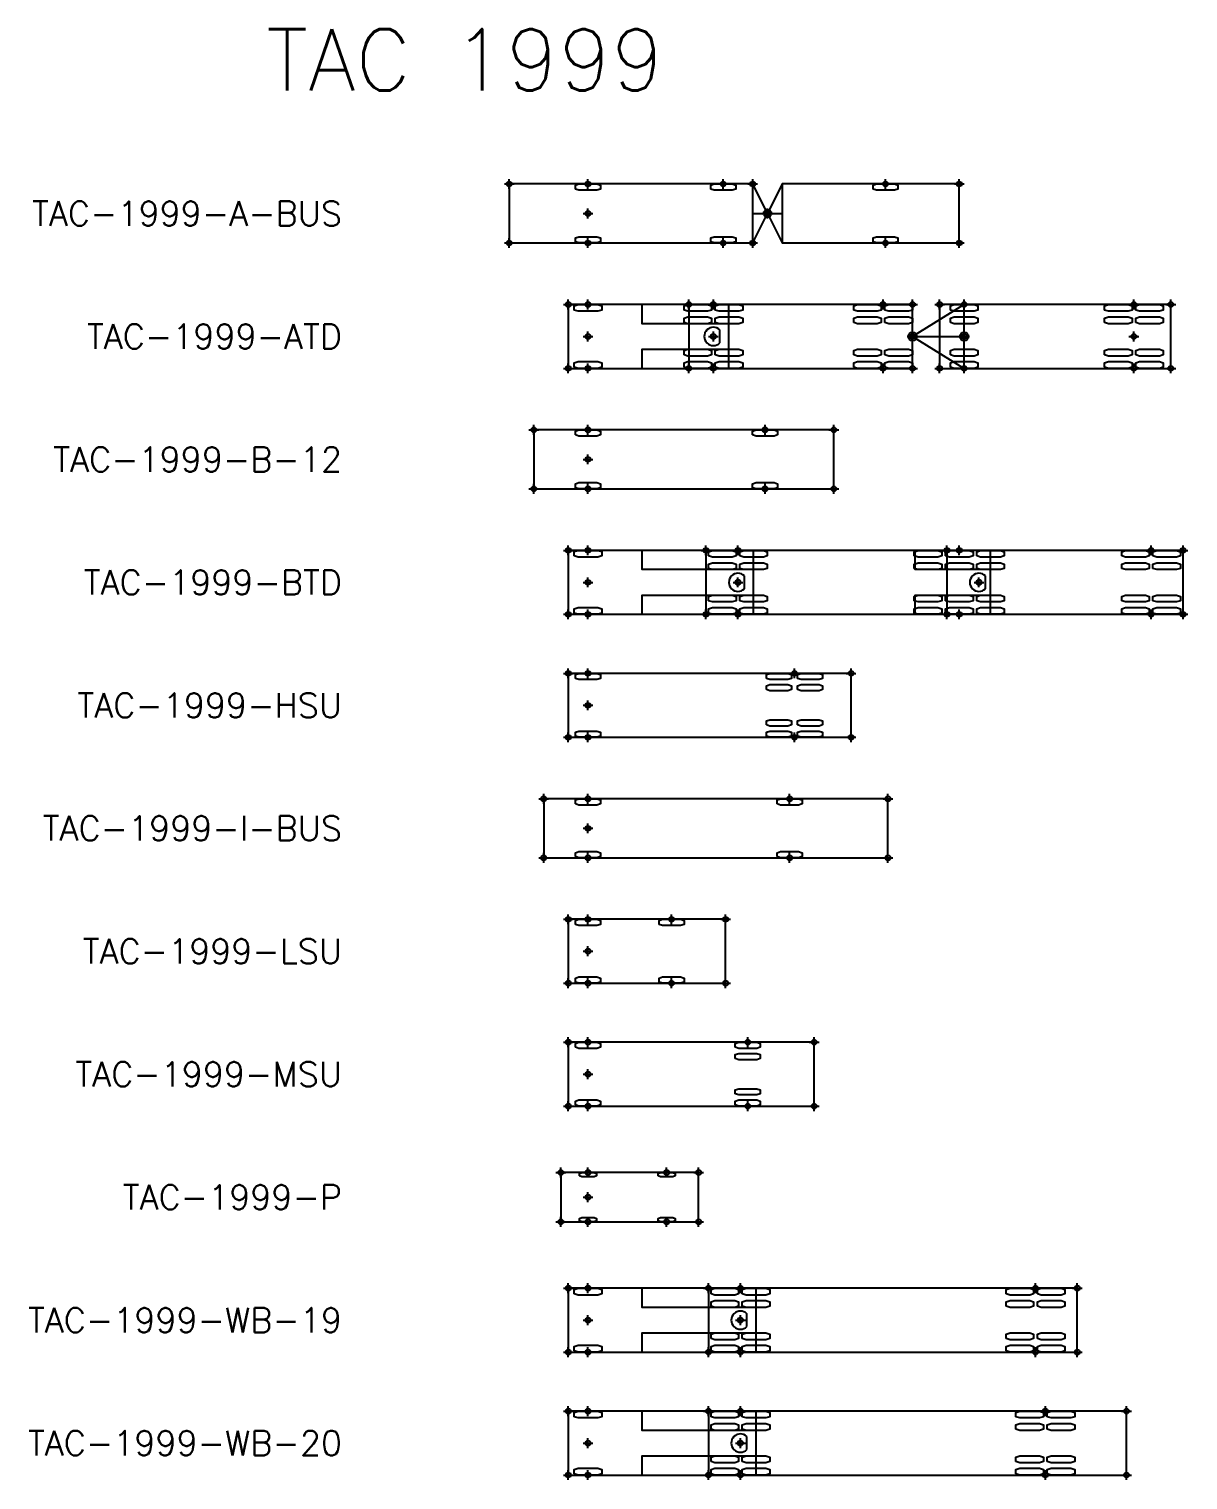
# Model space of a CAD drawing. Header units: metres. Extents: x -185 to 416, y -309 to 8.
# Drawn here: x -22.7 to 24.4, y -51.5 to 7.5 of the extents above; entities that cross this region are included whole.
import ezdxf
from ezdxf.enums import TextEntityAlignment as Align

# ---------------------------------------------------------------- set-up
doc = ezdxf.new("R2010")
doc.units = ezdxf.units.M
doc.header["$PDMODE"] = 34
doc.header["$PDSIZE"] = 0.2
doc.styles.get("Standard").update_dxf_attribs({"font": 'simplex.shx'})

# ---------------------------------------------------------------- blocks, each defined once
blk = doc.blocks.new('WheelRightM2')
at = {"color": 7, "linetype": 'Continuous', "ltscale": 1.524, "flags": 128}
blk.add_lwpolyline([(-0.508, 0.047752), (-0.508, 0.206248), (-0.36576, 0.254), (0.36576, 0.254), (0.508, 0.206248), (0.508, 0.047752), (0.36576, 0), (-0.36576, 0)], close=True, dxfattribs=at)
blk = doc.blocks.new('WheelLeftM2')
at = {"color": 7, "linetype": 'Continuous', "ltscale": 1.524, "flags": 128}
blk.add_lwpolyline([(-0.508, -0.206248), (-0.508, -0.047752), (-0.36576, 0), (0.36576, 0), (0.508, -0.047752), (0.508, -0.206248), (0.36576, -0.254), (-0.36576, -0.254)], close=True, dxfattribs=at)
blk = doc.blocks.new('TAC-1999-A-BUS-FRONT')
at = {"color": 7, "linetype": 'Continuous', "ltscale": 1.524}
blk.add_line((9.9, 0), (10.5, 0), dxfattribs=at)
blk.add_lwpolyline([(0, -1.2), (9.9, -1.2), (9.9, 1.2), (0, 1.2), (0, -1.2), (0, -1.2)], close=True, dxfattribs=at)
at = {"color": 7, "linetype": 'Continuous', "ltscale": 1.524, "flags": 128}
for points in [[(8.192, 0.994), (8.192, 1.152), (8.334, 1.2), (9.066, 1.2), (9.208, 1.152), (9.208, 0.994), (9.066, 0.946), (8.334, 0.946)], [(8.192, -1.152), (8.192, -0.994), (8.334, -0.946), (9.066, -0.946), (9.208, -0.994), (9.208, -1.152), (9.066, -1.2), (8.334, -1.2)]]:
    blk.add_lwpolyline(points, close=True, dxfattribs=at)
at = {"color": 7, "linetype": 'Continuous', "ltscale": 1.524}
blk.add_circle((10.5, 0), 0.102, dxfattribs=at)
for p in [(0, 1.2), (3.2, 1.2), (8.7, 1.2), (9.9, 1.2), (3.2, 0), (10.5, 0), (0, -1.2), (3.2, -1.2), (8.7, -1.2), (9.9, -1.2)]:
    blk.add_point(p)
at = {"layer": 'Defpoints', "flags": 128}
blk.add_lwpolyline([(0, -1.2), (9.9, -1.2), (10.5, 0), (9.9, 1.2), (0, 1.2)], close=True, dxfattribs=at)
for name, p in [('WheelRightM2', (3.2, 0.946)), ('WheelLeftM2', (3.2, -0.946))]:
    blk.add_blockref(name, p)
at = {"flags": 9}
for tag, p in [('D0', (2.5, 0.567)), ('DG', (2.5, 0.233)), ('D', (2.5, -0.1)), ('DH', (2.5, -0.433)), ('L', (2.5, -0.767))]:
    blk.add_attdef(tag, p, '', height=0.2, dxfattribs=at)
blk = doc.blocks.new('TAC-1999-A-BUS-REAR')
at = {"color": 7, "linetype": 'Continuous', "ltscale": 1.524}
blk.add_line((0, 0), (0.6, 0), dxfattribs=at)
blk.add_lwpolyline([(0.6, -1.2), (7.8, -1.2), (7.8, 1.2), (0.6, 1.2), (0.6, -1.2), (0.6, -1.2)], close=True, dxfattribs=at)
at = {"color": 7, "linetype": 'Continuous', "ltscale": 1.524, "flags": 128}
for points in [[(4.292, 0.994), (4.292, 1.152), (4.434, 1.2), (5.166, 1.2), (5.308, 1.152), (5.308, 0.994), (5.166, 0.946), (4.434, 0.946)], [(4.292, -1.152), (4.292, -0.994), (4.434, -0.946), (5.166, -0.946), (5.308, -0.994), (5.308, -1.152), (5.166, -1.2), (4.434, -1.2)]]:
    blk.add_lwpolyline(points, close=True, dxfattribs=at)
at = {"color": 7, "linetype": 'Continuous', "ltscale": 1.524}
blk.add_circle((0, 0), 0.16, dxfattribs=at)
for p in [(4.8, 1.2), (7.8, 1.2), (0, 0), (4.8, -1.2), (7.8, -1.2)]:
    blk.add_point(p)
at = {"layer": 'Defpoints', "flags": 128}
blk.add_lwpolyline([(0, 0), (0.6, -1.2), (7.8, -1.2), (7.8, 1.2), (0.6, 1.2)], close=True, dxfattribs=at)
at = {"flags": 9}
for tag, p in [('D0', (-0.7, 0.567)), ('DG', (-0.7, 0.233)), ('D', (-0.7, -0.1)), ('DH', (-0.7, -0.433)), ('L', (-0.7, -0.767))]:
    blk.add_attdef(tag, p, '', height=0.2, dxfattribs=at)
blk = doc.blocks.new('WheelRightM1')
at = {"color": 7, "linetype": 'Continuous', "ltscale": 1.524, "flags": 128}
blk.add_lwpolyline([(-0.559, 0.053), (-0.559, 0.227), (-0.402, 0.279), (0.402, 0.279), (0.559, 0.227), (0.559, 0.053), (0.402, 0), (-0.402, 0)], close=True, dxfattribs=at)
blk = doc.blocks.new('WheelLeftM1')
at = {"color": 7, "linetype": 'Continuous', "ltscale": 1.524, "flags": 128}
blk.add_lwpolyline([(-0.559, -0.227), (-0.559, -0.053), (-0.402, 0), (0.402, 0), (0.559, -0.053), (0.559, -0.227), (0.402, -0.279), (-0.402, -0.279)], close=True, dxfattribs=at)
blk = doc.blocks.new('TAC-1999-ATD-TRUCK')
at = {"color": 7, "linetype": 'Continuous', "ltscale": 1.524}
blk.add_line((6.163, -0.263), (6.163, 0.263), dxfattribs=at)
blk.add_lwpolyline([(0, -1.3), (3, -1.3), (3, -0.518), (6.535, -0.518), (6.535, 0.518), (3, 0.518), (3, 1.3), (0, 1.3), (0, -1.3), (0, -1.3)], close=True, dxfattribs=at)
at = {"color": 7, "linetype": 'Continuous', "ltscale": 1.524, "flags": 128}
for points in [[(4.706, 1.073), (4.706, 1.247), (4.863, 1.3), (5.667, 1.3), (5.824, 1.247), (5.824, 1.073), (5.667, 1.021), (4.863, 1.021)], [(5.976, 1.073), (5.976, 1.247), (6.133, 1.3), (6.937, 1.3), (7.094, 1.247), (7.094, 1.073), (6.937, 1.021), (6.133, 1.021)], [(4.706, 0.57), (4.706, 0.745), (4.863, 0.797), (5.667, 0.797), (5.824, 0.745), (5.824, 0.57), (5.667, 0.518), (4.863, 0.518)], [(5.976, 0.57), (5.976, 0.745), (6.133, 0.797), (6.937, 0.797), (7.094, 0.745), (7.094, 0.57), (6.937, 0.518), (6.133, 0.518)], [(4.706, -0.745), (4.706, -0.57), (4.863, -0.518), (5.667, -0.518), (5.824, -0.57), (5.824, -0.745), (5.667, -0.797), (4.863, -0.797)], [(5.976, -0.745), (5.976, -0.57), (6.133, -0.518), (6.937, -0.518), (7.094, -0.57), (7.094, -0.745), (6.937, -0.797), (6.133, -0.797)], [(4.706, -1.247), (4.706, -1.073), (4.863, -1.021), (5.667, -1.021), (5.824, -1.073), (5.824, -1.247), (5.667, -1.3), (4.863, -1.3)], [(5.976, -1.247), (5.976, -1.073), (6.133, -1.021), (6.937, -1.021), (7.094, -1.073), (7.094, -1.247), (6.937, -1.3), (6.133, -1.3)]]:
    blk.add_lwpolyline(points, close=True, dxfattribs=at)
at = {"color": 7, "linetype": 'Continuous', "ltscale": 1.524}
blk.add_arc((5.9, 0), 0.371, 45, 315, dxfattribs=at)
for p in [(0, 1.3), (0.8, 1.3), (5.9, 1.3), (0.8, 0), (5.9, 0), (0, -1.3), (0.8, -1.3), (5.9, -1.3)]:
    blk.add_point(p)
at = {"layer": 'Defpoints'}
blk.add_lwpolyline([(0, -1.3), (6.535, -1.3), (6.535, 1.3), (0, 1.3)], close=True, dxfattribs=at)
for name, p in [('WheelRightM1', (0.8, 1.021)), ('WheelLeftM1', (0.8, -1.021))]:
    blk.add_blockref(name, p)
at = {"flags": 9}
for tag, p in [('D0', (0.1, 0.567)), ('DG', (0.1, 0.233)), ('D', (0.1, -0.1)), ('DH', (0.1, -0.433)), ('L', (0.1, -0.767))]:
    blk.add_attdef(tag, p, '', height=0.2, dxfattribs=at)
blk = doc.blocks.new('TAC-1999-ATD-TRAILER1')
at = {"color": 7, "linetype": 'Continuous', "ltscale": 1.524}
blk.add_lwpolyline([(0, -1.3), (9.1, -1.3), (9.1, 1.3), (0, 1.3), (0, -1.3), (0, -1.3)], close=True, dxfattribs=at)
at = {"color": 7, "linetype": 'Continuous', "ltscale": 1.524, "flags": 128}
for points in [[(6.706, 1.073), (6.706, 1.247), (6.863, 1.3), (7.667, 1.3), (7.824, 1.247), (7.824, 1.073), (7.667, 1.021), (6.863, 1.021)], [(7.976, 1.073), (7.976, 1.247), (8.133, 1.3), (8.937, 1.3), (9.094, 1.247), (9.094, 1.073), (8.937, 1.021), (8.133, 1.021)], [(6.706, 0.57), (6.706, 0.745), (6.863, 0.797), (7.667, 0.797), (7.824, 0.745), (7.824, 0.57), (7.667, 0.518), (6.863, 0.518)], [(7.976, 0.57), (7.976, 0.745), (8.133, 0.797), (8.937, 0.797), (9.094, 0.745), (9.094, 0.57), (8.937, 0.518), (8.133, 0.518)], [(6.706, -0.745), (6.706, -0.57), (6.863, -0.518), (7.667, -0.518), (7.824, -0.57), (7.824, -0.745), (7.667, -0.797), (6.863, -0.797)], [(7.976, -0.745), (7.976, -0.57), (8.133, -0.518), (8.937, -0.518), (9.094, -0.57), (9.094, -0.745), (8.937, -0.797), (8.133, -0.797)], [(6.706, -1.247), (6.706, -1.073), (6.863, -1.021), (7.667, -1.021), (7.824, -1.073), (7.824, -1.247), (7.667, -1.3), (6.863, -1.3)], [(7.976, -1.247), (7.976, -1.073), (8.133, -1.021), (8.937, -1.021), (9.094, -1.073), (9.094, -1.247), (8.937, -1.3), (8.133, -1.3)]]:
    blk.add_lwpolyline(points, close=True, dxfattribs=at)
at = {"color": 7, "linetype": 'Continuous', "ltscale": 1.524}
blk.add_circle((1, 0), 0.104, dxfattribs=at)
for p in [(0, 1.3), (7.9, 1.3), (9.1, 1.3), (1, 0), (9.1, 0), (0, -1.3), (7.9, -1.3), (9.1, -1.3)]:
    blk.add_point(p)
at = {"layer": 'Defpoints'}
blk.add_lwpolyline([(0, -1.3), (9.1, -1.3), (9.1, 1.3), (0, 1.3)], close=True, dxfattribs=at)
at = {"flags": 9}
for tag, p in [('D0', (0.3, 0.567)), ('DG', (0.3, 0.233)), ('D', (0.3, -0.1)), ('DH', (0.3, -0.433)), ('L', (0.3, -0.767))]:
    blk.add_attdef(tag, p, '', height=0.2, dxfattribs=at)
blk = doc.blocks.new('TAC-1999-ATD-PUP')
at = {"color": 7, "linetype": 'Continuous', "ltscale": 1.524}
blk.add_line((0, 0), (2.1, 0), dxfattribs=at)
at = {"color": 7, "linetype": 'Continuous', "ltscale": 1.524, "flags": 128}
for points in [[(1.541, 1.073), (1.541, 1.247), (1.698, 1.3), (2.502, 1.3), (2.659, 1.247), (2.659, 1.073), (2.502, 1.021), (1.698, 1.021)], [(1.541, 0.57), (1.541, 0.745), (1.698, 0.797), (2.502, 0.797), (2.659, 0.745), (2.659, 0.57), (2.502, 0.518), (1.698, 0.518)], [(1.541, -0.745), (1.541, -0.57), (1.698, -0.518), (2.502, -0.518), (2.659, -0.57), (2.659, -0.745), (2.502, -0.797), (1.698, -0.797)], [(1.541, -1.247), (1.541, -1.073), (1.698, -1.021), (2.502, -1.021), (2.659, -1.073), (2.659, -1.247), (2.502, -1.3), (1.698, -1.3)]]:
    blk.add_lwpolyline(points, close=True, dxfattribs=at)
at = {"color": 7, "linetype": 'Continuous', "ltscale": 1.524}
blk.add_circle((0, 0), 0.173, dxfattribs=at)
for p in [(2.1, 1.3), (0, 0), (2.1, 0), (2.1, -1.3)]:
    blk.add_point(p)
at = {"layer": 'Defpoints', "flags": 128}
blk.add_lwpolyline([(0, 0), (2.1, -1.3), (2.1, 1.3)], close=True, dxfattribs=at)
at = {"flags": 9}
for tag, p in [('D0', (-0.7, 0.567)), ('DG', (-0.7, 0.233)), ('D', (-0.7, -0.1)), ('DH', (-0.7, -0.433)), ('L', (-0.7, -0.767))]:
    blk.add_attdef(tag, p, '', height=0.2, dxfattribs=at)
blk = doc.blocks.new('TAC-1999-ATD-TRAILER2')
at = {"color": 7, "linetype": 'Continuous', "ltscale": 1.524}
blk.add_lwpolyline([(0, -1.3), (9.4, -1.3), (9.4, 1.3), (0, 1.3), (0, -1.3), (0, -1.3)], close=True, dxfattribs=at)
at = {"color": 7, "linetype": 'Continuous', "ltscale": 1.524, "flags": 128}
for points in [[(6.706, 1.073), (6.706, 1.247), (6.863, 1.3), (7.667, 1.3), (7.824, 1.247), (7.824, 1.073), (7.667, 1.021), (6.863, 1.021)], [(7.976, 1.073), (7.976, 1.247), (8.133, 1.3), (8.937, 1.3), (9.094, 1.247), (9.094, 1.073), (8.937, 1.021), (8.133, 1.021)], [(6.706, 0.57), (6.706, 0.745), (6.863, 0.797), (7.667, 0.797), (7.824, 0.745), (7.824, 0.57), (7.667, 0.518), (6.863, 0.518)], [(7.976, 0.57), (7.976, 0.745), (8.133, 0.797), (8.937, 0.797), (9.094, 0.745), (9.094, 0.57), (8.937, 0.518), (8.133, 0.518)], [(6.706, -0.745), (6.706, -0.57), (6.863, -0.518), (7.667, -0.518), (7.824, -0.57), (7.824, -0.745), (7.667, -0.797), (6.863, -0.797)], [(7.976, -0.745), (7.976, -0.57), (8.133, -0.518), (8.937, -0.518), (9.094, -0.57), (9.094, -0.745), (8.937, -0.797), (8.133, -0.797)], [(6.706, -1.247), (6.706, -1.073), (6.863, -1.021), (7.667, -1.021), (7.824, -1.073), (7.824, -1.247), (7.667, -1.3), (6.863, -1.3)], [(7.976, -1.247), (7.976, -1.073), (8.133, -1.021), (8.937, -1.021), (9.094, -1.073), (9.094, -1.247), (8.937, -1.3), (8.133, -1.3)]]:
    blk.add_lwpolyline(points, close=True, dxfattribs=at)
at = {"color": 7, "linetype": 'Continuous', "ltscale": 1.524}
blk.add_circle((1, 0), 0.173, dxfattribs=at)
for p in [(0, 1.3), (7.9, 1.3), (9.4, 1.3), (1, 0), (7.9, 0), (0, -1.3), (7.9, -1.3), (9.4, -1.3)]:
    blk.add_point(p)
at = {"layer": 'Defpoints'}
blk.add_lwpolyline([(0, -1.3), (9.4, -1.3), (9.4, 1.3), (0, 1.3)], close=True, dxfattribs=at)
at = {"flags": 9}
for tag, p in [('D0', (0.3, 0.567)), ('DG', (0.3, 0.233)), ('D', (0.3, -0.1)), ('DH', (0.3, -0.433)), ('L', (0.3, -0.767))]:
    blk.add_attdef(tag, p, '', height=0.2, dxfattribs=at)
blk = doc.blocks.new('TAC-1999-B-12')
at = {"color": 7, "linetype": 'Continuous', "ltscale": 1.524}
blk.add_lwpolyline([(0, -1.2), (12.2, -1.2), (12.2, 1.2), (0, 1.2), (0, -1.2), (0, -1.2)], close=True, dxfattribs=at)
at = {"color": 7, "linetype": 'Continuous', "ltscale": 1.524, "flags": 128}
for points in [[(8.892, 0.994), (8.892, 1.152), (9.034, 1.2), (9.766, 1.2), (9.908, 1.152), (9.908, 0.994), (9.766, 0.946), (9.034, 0.946)], [(8.892, -1.152), (8.892, -0.994), (9.034, -0.946), (9.766, -0.946), (9.908, -0.994), (9.908, -1.152), (9.766, -1.2), (9.034, -1.2)]]:
    blk.add_lwpolyline(points, close=True, dxfattribs=at)
for p in [(0, 1.2), (2.2, 1.2), (9.4, 1.2), (12.2, 1.2), (2.2, 0), (0, -1.2), (2.2, -1.2), (9.4, -1.2), (12.2, -1.2)]:
    blk.add_point(p)
at = {"layer": 'Defpoints'}
blk.add_lwpolyline([(0, -1.2), (12.2, -1.2), (12.2, 1.2), (0, 1.2)], close=True, dxfattribs=at)
for name, p in [('WheelRightM2', (2.2, 0.946)), ('WheelLeftM2', (2.2, -0.946))]:
    blk.add_blockref(name, p)
at = {"flags": 9}
for tag, p in [('D0', (1.5, 0.567)), ('DG', (1.5, 0.233)), ('D', (1.5, -0.1)), ('DH', (1.5, -0.433)), ('L', (1.5, -0.767))]:
    blk.add_attdef(tag, p, '', height=0.2, dxfattribs=at)
blk = doc.blocks.new('TAC-1999-BTD-TRUCK')
at = {"color": 7, "linetype": 'Continuous', "ltscale": 1.524}
blk.add_line((7.163, -0.263), (7.163, 0.263), dxfattribs=at)
blk.add_lwpolyline([(0, -1.3), (3, -1.3), (3, -0.518), (7.535, -0.518), (7.535, 0.518), (3, 0.518), (3, 1.3), (0, 1.3), (0, -1.3), (0, -1.3)], close=True, dxfattribs=at)
at = {"color": 7, "linetype": 'Continuous', "ltscale": 1.524, "flags": 128}
for points in [[(5.706, 1.073), (5.706, 1.247), (5.863, 1.3), (6.667, 1.3), (6.824, 1.247), (6.824, 1.073), (6.667, 1.021), (5.863, 1.021)], [(6.976, 1.073), (6.976, 1.247), (7.133, 1.3), (7.937, 1.3), (8.094, 1.247), (8.094, 1.073), (7.937, 1.021), (7.133, 1.021)], [(5.706, 0.57), (5.706, 0.745), (5.863, 0.797), (6.667, 0.797), (6.824, 0.745), (6.824, 0.57), (6.667, 0.518), (5.863, 0.518)], [(6.976, 0.57), (6.976, 0.745), (7.133, 0.797), (7.937, 0.797), (8.094, 0.745), (8.094, 0.57), (7.937, 0.518), (7.133, 0.518)], [(5.706, -0.745), (5.706, -0.57), (5.863, -0.518), (6.667, -0.518), (6.824, -0.57), (6.824, -0.745), (6.667, -0.797), (5.863, -0.797)], [(6.976, -0.745), (6.976, -0.57), (7.133, -0.518), (7.937, -0.518), (8.094, -0.57), (8.094, -0.745), (7.937, -0.797), (7.133, -0.797)], [(5.706, -1.247), (5.706, -1.073), (5.863, -1.021), (6.667, -1.021), (6.824, -1.073), (6.824, -1.247), (6.667, -1.3), (5.863, -1.3)], [(6.976, -1.247), (6.976, -1.073), (7.133, -1.021), (7.937, -1.021), (8.094, -1.073), (8.094, -1.247), (7.937, -1.3), (7.133, -1.3)]]:
    blk.add_lwpolyline(points, close=True, dxfattribs=at)
at = {"color": 7, "linetype": 'Continuous', "ltscale": 1.524}
blk.add_arc((6.9, 0), 0.371, 45, 315, dxfattribs=at)
for p in [(0, 1.3), (0.8, 1.3), (6.9, 1.3), (0.8, 0), (6.9, 0), (0, -1.3), (0.8, -1.3), (6.9, -1.3)]:
    blk.add_point(p)
at = {"layer": 'Defpoints'}
blk.add_lwpolyline([(0, -1.3), (7.535, -1.3), (7.535, 1.3), (0, 1.3)], close=True, dxfattribs=at)
for name, p in [('WheelRightM1', (0.8, 1.021)), ('WheelLeftM1', (0.8, -1.021))]:
    blk.add_blockref(name, p)
at = {"flags": 9}
for tag, p in [('D0', (0.1, 0.567)), ('DG', (0.1, 0.233)), ('D', (0.1, -0.1)), ('DH', (0.1, -0.433)), ('L', (0.1, -0.767))]:
    blk.add_attdef(tag, p, '', height=0.2, dxfattribs=at)
blk = doc.blocks.new('TAC-1999-BTD-TRAILER1')
at = {"color": 7, "linetype": 'Continuous', "ltscale": 1.524}
blk.add_line((11.363, -0.263), (11.363, 0.263), dxfattribs=at)
blk.add_lwpolyline([(0, -1.3), (8.5, -1.3), (8.5, -0.518), (11.57, -0.518), (11.57, 0.518), (8.5, 0.518), (8.5, 1.3), (0, 1.3), (0, -1.3), (0, -1.3)], close=True, dxfattribs=at)
at = {"color": 7, "linetype": 'Continuous', "ltscale": 1.524, "flags": 128}
for points in [[(8.471, 1.073), (8.471, 1.247), (8.628, 1.3), (9.432, 1.3), (9.589, 1.247), (9.589, 1.073), (9.432, 1.021), (8.628, 1.021)], [(9.741, 1.073), (9.741, 1.247), (9.898, 1.3), (10.702, 1.3), (10.859, 1.247), (10.859, 1.073), (10.702, 1.021), (9.898, 1.021)], [(11.011, 1.073), (11.011, 1.247), (11.168, 1.3), (11.972, 1.3), (12.129, 1.247), (12.129, 1.073), (11.972, 1.021), (11.168, 1.021)], [(8.471, 0.57), (8.471, 0.745), (8.628, 0.797), (9.432, 0.797), (9.589, 0.745), (9.589, 0.57), (9.432, 0.518), (8.628, 0.518)], [(9.741, 0.57), (9.741, 0.745), (9.898, 0.797), (10.702, 0.797), (10.859, 0.745), (10.859, 0.57), (10.702, 0.518), (9.898, 0.518)], [(11.011, 0.57), (11.011, 0.745), (11.168, 0.797), (11.972, 0.797), (12.129, 0.745), (12.129, 0.57), (11.972, 0.518), (11.168, 0.518)], [(8.471, -0.745), (8.471, -0.57), (8.628, -0.518), (9.432, -0.518), (9.589, -0.57), (9.589, -0.745), (9.432, -0.797), (8.628, -0.797)], [(9.741, -0.745), (9.741, -0.57), (9.898, -0.518), (10.702, -0.518), (10.859, -0.57), (10.859, -0.745), (10.702, -0.797), (9.898, -0.797)], [(11.011, -0.745), (11.011, -0.57), (11.168, -0.518), (11.972, -0.518), (12.129, -0.57), (12.129, -0.745), (11.972, -0.797), (11.168, -0.797)], [(8.471, -1.247), (8.471, -1.073), (8.628, -1.021), (9.432, -1.021), (9.589, -1.073), (9.589, -1.247), (9.432, -1.3), (8.628, -1.3)], [(9.741, -1.247), (9.741, -1.073), (9.898, -1.021), (10.702, -1.021), (10.859, -1.073), (10.859, -1.247), (10.702, -1.3), (9.898, -1.3)], [(11.011, -1.247), (11.011, -1.073), (11.168, -1.021), (11.972, -1.021), (12.129, -1.073), (12.129, -1.247), (11.972, -1.3), (11.168, -1.3)]]:
    blk.add_lwpolyline(points, close=True, dxfattribs=at)
at = {"color": 7, "linetype": 'Continuous', "ltscale": 1.524}
blk.add_circle((1.3, 0), 0.104, dxfattribs=at)
blk.add_arc((11.1, 0), 0.371, 45, 315, dxfattribs=at)
for p in [(0, 1.3), (10.3, 1.3), (1.3, 0), (11.1, 0), (0, -1.3), (10.3, -1.3)]:
    blk.add_point(p)
at = {"layer": 'Defpoints'}
blk.add_lwpolyline([(0, -1.3), (11.57, -1.3), (11.57, 1.3), (0, 1.3)], close=True, dxfattribs=at)
at = {"flags": 9}
for tag, p in [('D0', (0.6, 0.567)), ('DG', (0.6, 0.233)), ('D', (0.6, -0.1)), ('DH', (0.6, -0.433)), ('L', (0.6, -0.767))]:
    blk.add_attdef(tag, p, '', height=0.2, dxfattribs=at)
blk = doc.blocks.new('TAC-1999-BTD-TRAILER2')
at = {"color": 7, "linetype": 'Continuous', "ltscale": 1.524}
blk.add_lwpolyline([(0, -1.3), (9.6, -1.3), (9.6, 1.3), (0, 1.3), (0, -1.3), (0, -1.3)], close=True, dxfattribs=at)
at = {"color": 7, "linetype": 'Continuous', "ltscale": 1.524, "flags": 128}
for points in [[(7.106, 1.073), (7.106, 1.247), (7.263, 1.3), (8.067, 1.3), (8.224, 1.247), (8.224, 1.073), (8.067, 1.021), (7.263, 1.021)], [(8.376, 1.073), (8.376, 1.247), (8.533, 1.3), (9.337, 1.3), (9.494, 1.247), (9.494, 1.073), (9.337, 1.021), (8.533, 1.021)], [(7.106, 0.57), (7.106, 0.745), (7.263, 0.797), (8.067, 0.797), (8.224, 0.745), (8.224, 0.57), (8.067, 0.518), (7.263, 0.518)], [(8.376, 0.57), (8.376, 0.745), (8.533, 0.797), (9.337, 0.797), (9.494, 0.745), (9.494, 0.57), (9.337, 0.518), (8.533, 0.518)], [(7.106, -0.745), (7.106, -0.57), (7.263, -0.518), (8.067, -0.518), (8.224, -0.57), (8.224, -0.745), (8.067, -0.797), (7.263, -0.797)], [(8.376, -0.745), (8.376, -0.57), (8.533, -0.518), (9.337, -0.518), (9.494, -0.57), (9.494, -0.745), (9.337, -0.797), (8.533, -0.797)], [(7.106, -1.247), (7.106, -1.073), (7.263, -1.021), (8.067, -1.021), (8.224, -1.073), (8.224, -1.247), (8.067, -1.3), (7.263, -1.3)], [(8.376, -1.247), (8.376, -1.073), (8.533, -1.021), (9.337, -1.021), (9.494, -1.073), (9.494, -1.247), (9.337, -1.3), (8.533, -1.3)]]:
    blk.add_lwpolyline(points, close=True, dxfattribs=at)
at = {"color": 7, "linetype": 'Continuous', "ltscale": 1.524}
blk.add_circle((1.3, 0), 0.104, dxfattribs=at)
for p in [(0, 1.3), (8.3, 1.3), (9.6, 1.3), (1.3, 0), (0, -1.3), (8.3, -1.3), (9.6, -1.3)]:
    blk.add_point(p)
at = {"layer": 'Defpoints'}
blk.add_lwpolyline([(0, -1.3), (9.6, -1.3), (9.6, 1.3), (0, 1.3)], close=True, dxfattribs=at)
at = {"flags": 9}
for tag, p in [('D0', (0.6, 0.567)), ('DG', (0.6, 0.233)), ('D', (0.6, -0.1)), ('DH', (0.6, -0.433)), ('L', (0.6, -0.767))]:
    blk.add_attdef(tag, p, '', height=0.2, dxfattribs=at)
blk = doc.blocks.new('TAC-1999-HSU')
at = {"color": 7, "linetype": 'Continuous', "ltscale": 1.524}
blk.add_lwpolyline([(0, -1.3), (11.5, -1.3), (11.5, 1.3), (0, 1.3), (0, -1.3), (0, -1.3)], close=True, dxfattribs=at)
at = {"color": 7, "linetype": 'Continuous', "ltscale": 1.524, "flags": 128}
for points in [[(8.057, 1.094), (8.057, 1.252), (8.199, 1.3), (8.931, 1.3), (9.073, 1.252), (9.073, 1.094), (8.931, 1.046), (8.199, 1.046)], [(9.327, 1.094), (9.327, 1.252), (9.469, 1.3), (10.201, 1.3), (10.343, 1.252), (10.343, 1.094), (10.201, 1.046), (9.469, 1.046)], [(8.057, 0.637), (8.057, 0.795), (8.199, 0.843), (8.931, 0.843), (9.073, 0.795), (9.073, 0.637), (8.931, 0.589), (8.199, 0.589)], [(9.327, 0.637), (9.327, 0.795), (9.469, 0.843), (10.201, 0.843), (10.343, 0.795), (10.343, 0.637), (10.201, 0.589), (9.469, 0.589)], [(8.057, -0.795), (8.057, -0.637), (8.199, -0.589), (8.931, -0.589), (9.073, -0.637), (9.073, -0.795), (8.931, -0.843), (8.199, -0.843)], [(9.327, -0.795), (9.327, -0.637), (9.469, -0.589), (10.201, -0.589), (10.343, -0.637), (10.343, -0.795), (10.201, -0.843), (9.469, -0.843)], [(8.057, -1.252), (8.057, -1.094), (8.199, -1.046), (8.931, -1.046), (9.073, -1.094), (9.073, -1.252), (8.931, -1.3), (8.199, -1.3)], [(9.327, -1.252), (9.327, -1.094), (9.469, -1.046), (10.201, -1.046), (10.343, -1.094), (10.343, -1.252), (10.201, -1.3), (9.469, -1.3)]]:
    blk.add_lwpolyline(points, close=True, dxfattribs=at)
for p in [(0, 1.3), (0.8, 1.3), (9.2, 1.3), (11.5, 1.3), (0.8, 0), (0, -1.3), (0.8, -1.3), (9.2, -1.3), (11.5, -1.3)]:
    blk.add_point(p)
at = {"layer": 'Defpoints'}
blk.add_lwpolyline([(0, -1.3), (11.5, -1.3), (11.5, 1.3), (0, 1.3)], close=True, dxfattribs=at)
for name, p in [('WheelRightM2', (0.8, 1.046)), ('WheelLeftM2', (0.8, -1.046))]:
    blk.add_blockref(name, p)
at = {"flags": 9}
for tag, p in [('D0', (0.1, 0.567)), ('DG', (0.1, 0.233)), ('D', (0.1, -0.1)), ('DH', (0.1, -0.433)), ('L', (0.1, -0.767))]:
    blk.add_attdef(tag, p, '', height=0.2, dxfattribs=at)
blk = doc.blocks.new('TAC-1999-I-BUS')
at = {"color": 7, "linetype": 'Continuous', "ltscale": 1.524}
blk.add_lwpolyline([(0, -1.2), (14, -1.2), (14, 1.2), (0, 1.2), (0, -1.2), (0, -1.2)], close=True, dxfattribs=at)
at = {"color": 7, "linetype": 'Continuous', "ltscale": 1.524, "flags": 128}
for points in [[(9.492, 0.994), (9.492, 1.152), (9.634, 1.2), (10.366, 1.2), (10.508, 1.152), (10.508, 0.994), (10.366, 0.946), (9.634, 0.946)], [(9.492, -1.152), (9.492, -0.994), (9.634, -0.946), (10.366, -0.946), (10.508, -0.994), (10.508, -1.152), (10.366, -1.2), (9.634, -1.2)]]:
    blk.add_lwpolyline(points, close=True, dxfattribs=at)
for p in [(0, 1.2), (1.8, 1.2), (10, 1.2), (14, 1.2), (1.8, 0), (0, -1.2), (1.8, -1.2), (10, -1.2), (14, -1.2)]:
    blk.add_point(p)
at = {"layer": 'Defpoints'}
blk.add_lwpolyline([(0, -1.2), (14, -1.2), (14, 1.2), (0, 1.2)], close=True, dxfattribs=at)
for name, p in [('WheelRightM2', (1.8, 0.946)), ('WheelLeftM2', (1.8, -0.946))]:
    blk.add_blockref(name, p)
at = {"flags": 9}
for tag, p in [('D0', (1.1, 0.567)), ('DG', (1.1, 0.233)), ('D', (1.1, -0.1)), ('DH', (1.1, -0.433)), ('L', (1.1, -0.767))]:
    blk.add_attdef(tag, p, '', height=0.2, dxfattribs=at)
blk = doc.blocks.new('TAC-1999-LSU')
at = {"color": 7, "linetype": 'Continuous', "ltscale": 1.524}
blk.add_lwpolyline([(0, -1.3), (6.4, -1.3), (6.4, 1.3), (0, 1.3), (0, -1.3), (0, -1.3)], close=True, dxfattribs=at)
at = {"color": 7, "linetype": 'Continuous', "ltscale": 1.524, "flags": 128}
for points in [[(3.692, 1.094), (3.692, 1.252), (3.834, 1.3), (4.566, 1.3), (4.708, 1.252), (4.708, 1.094), (4.566, 1.046), (3.834, 1.046)], [(3.692, -1.252), (3.692, -1.094), (3.834, -1.046), (4.566, -1.046), (4.708, -1.094), (4.708, -1.252), (4.566, -1.3), (3.834, -1.3)]]:
    blk.add_lwpolyline(points, close=True, dxfattribs=at)
for p in [(0, 1.3), (0.8, 1.3), (4.2, 1.3), (6.4, 1.3), (0.8, 0), (0, -1.3), (0.8, -1.3), (4.2, -1.3), (6.4, -1.3)]:
    blk.add_point(p)
at = {"layer": 'Defpoints'}
blk.add_lwpolyline([(0, -1.3), (6.4, -1.3), (6.4, 1.3), (0, 1.3)], close=True, dxfattribs=at)
for name, p in [('WheelRightM2', (0.8, 1.046)), ('WheelLeftM2', (0.8, -1.046))]:
    blk.add_blockref(name, p)
at = {"flags": 9}
for tag, p in [('D0', (0.1, 0.567)), ('DG', (0.1, 0.233)), ('D', (0.1, -0.1)), ('DH', (0.1, -0.433)), ('L', (0.1, -0.767))]:
    blk.add_attdef(tag, p, '', height=0.2, dxfattribs=at)
blk = doc.blocks.new('TAC-1999-MSU')
at = {"color": 7, "linetype": 'Continuous', "ltscale": 1.524}
blk.add_lwpolyline([(0, -1.3), (10, -1.3), (10, 1.3), (0, 1.3), (0, -1.3), (0, -1.3)], close=True, dxfattribs=at)
at = {"color": 7, "linetype": 'Continuous', "ltscale": 1.524, "flags": 128}
for points in [[(6.792, 1.094), (6.792, 1.252), (6.934, 1.3), (7.666, 1.3), (7.808, 1.252), (7.808, 1.094), (7.666, 1.046), (6.934, 1.046)], [(6.792, 0.637), (6.792, 0.795), (6.934, 0.843), (7.666, 0.843), (7.808, 0.795), (7.808, 0.637), (7.666, 0.589), (6.934, 0.589)], [(6.792, -0.795), (6.792, -0.637), (6.934, -0.589), (7.666, -0.589), (7.808, -0.637), (7.808, -0.795), (7.666, -0.843), (6.934, -0.843)], [(6.792, -1.252), (6.792, -1.094), (6.934, -1.046), (7.666, -1.046), (7.808, -1.094), (7.808, -1.252), (7.666, -1.3), (6.934, -1.3)]]:
    blk.add_lwpolyline(points, close=True, dxfattribs=at)
for p in [(0, 1.3), (0.8, 1.3), (7.3, 1.3), (10, 1.3), (0.8, 0), (0, -1.3), (0.8, -1.3), (7.3, -1.3), (10, -1.3)]:
    blk.add_point(p)
at = {"layer": 'Defpoints'}
blk.add_lwpolyline([(0, -1.3), (10, -1.3), (10, 1.3), (0, 1.3)], close=True, dxfattribs=at)
for name, p in [('WheelRightM2', (0.8, 1.046)), ('WheelLeftM2', (0.8, -1.046))]:
    blk.add_blockref(name, p)
at = {"flags": 9}
for tag, p in [('D0', (0.1, 0.567)), ('DG', (0.1, 0.233)), ('D', (0.1, -0.1)), ('DH', (0.1, -0.433)), ('L', (0.1, -0.767))]:
    blk.add_attdef(tag, p, '', height=0.2, dxfattribs=at)
blk = doc.blocks.new('WheelLeftM3')
at = {"color": 7, "linetype": 'Continuous', "ltscale": 1.524, "flags": 128}
blk.add_lwpolyline([(-0.343, -0.139), (-0.343, -0.032), (-0.247, 0), (0.247, 0), (0.343, -0.032), (0.343, -0.139), (0.247, -0.171), (-0.247, -0.171)], close=True, dxfattribs=at)
blk = doc.blocks.new('WheelRightM3')
at = {"color": 7, "linetype": 'Continuous', "ltscale": 1.524, "flags": 128}
blk.add_lwpolyline([(-0.343, 0.032), (-0.343, 0.139), (-0.247, 0.171), (0.247, 0.171), (0.343, 0.139), (0.343, 0.032), (0.247, 0), (-0.247, 0)], close=True, dxfattribs=at)
blk = doc.blocks.new('TAC-1999-P')
at = {"color": 7, "linetype": 'Continuous', "ltscale": 1.524}
blk.add_lwpolyline([(0, -1), (5.6, -1), (5.6, 1), (0, 1), (0, -1), (0, -1)], close=True, dxfattribs=at)
at = {"color": 7, "linetype": 'Continuous', "ltscale": 1.524, "flags": 128}
for points in [[(3.957, 0.861), (3.957, 0.968), (4.053, 1), (4.547, 1), (4.643, 0.968), (4.643, 0.861), (4.547, 0.829), (4.053, 0.829)], [(3.957, -0.968), (3.957, -0.861), (4.053, -0.829), (4.547, -0.829), (4.643, -0.861), (4.643, -0.968), (4.547, -1), (4.053, -1)]]:
    blk.add_lwpolyline(points, close=True, dxfattribs=at)
for p in [(0, 1), (1.1, 1), (4.3, 1), (5.6, 1), (1.1, 0), (0, -1), (1.1, -1), (4.3, -1), (5.6, -1)]:
    blk.add_point(p)
at = {"layer": 'Defpoints'}
blk.add_lwpolyline([(0, -1), (5.6, -1), (5.6, 1), (0, 1)], close=True, dxfattribs=at)
for name, p in [('WheelRightM3', (1.1, 0.829)), ('WheelLeftM3', (1.1, -0.829))]:
    blk.add_blockref(name, p)
at = {"flags": 9}
for tag, p in [('D0', (0.4, 0.567)), ('DG', (0.4, 0.233)), ('D', (0.4, -0.1)), ('DH', (0.4, -0.433)), ('L', (0.4, -0.767))]:
    blk.add_attdef(tag, p, '', height=0.2, dxfattribs=at)
blk = doc.blocks.new('TAC-1999-WB-19-TRUCK')
at = {"color": 7, "linetype": 'Continuous', "ltscale": 1.524}
blk.add_line((7.263, -0.263), (7.263, 0.263), dxfattribs=at)
blk.add_lwpolyline([(0, -1.3), (3, -1.3), (3, -0.518), (7.635, -0.518), (7.635, 0.518), (3, 0.518), (3, 1.3), (0, 1.3), (0, -1.3), (0, -1.3)], close=True, dxfattribs=at)
at = {"color": 7, "linetype": 'Continuous', "ltscale": 1.524, "flags": 128}
for points in [[(5.806, 1.073), (5.806, 1.247), (5.963, 1.3), (6.767, 1.3), (6.924, 1.247), (6.924, 1.073), (6.767, 1.021), (5.963, 1.021)], [(7.076, 1.073), (7.076, 1.247), (7.233, 1.3), (8.037, 1.3), (8.194, 1.247), (8.194, 1.073), (8.037, 1.021), (7.233, 1.021)], [(5.806, 0.57), (5.806, 0.745), (5.963, 0.797), (6.767, 0.797), (6.924, 0.745), (6.924, 0.57), (6.767, 0.518), (5.963, 0.518)], [(7.076, 0.57), (7.076, 0.745), (7.233, 0.797), (8.037, 0.797), (8.194, 0.745), (8.194, 0.57), (8.037, 0.518), (7.233, 0.518)], [(5.806, -0.745), (5.806, -0.57), (5.963, -0.518), (6.767, -0.518), (6.924, -0.57), (6.924, -0.745), (6.767, -0.797), (5.963, -0.797)], [(7.076, -0.745), (7.076, -0.57), (7.233, -0.518), (8.037, -0.518), (8.194, -0.57), (8.194, -0.745), (8.037, -0.797), (7.233, -0.797)], [(5.806, -1.247), (5.806, -1.073), (5.963, -1.021), (6.767, -1.021), (6.924, -1.073), (6.924, -1.247), (6.767, -1.3), (5.963, -1.3)], [(7.076, -1.247), (7.076, -1.073), (7.233, -1.021), (8.037, -1.021), (8.194, -1.073), (8.194, -1.247), (8.037, -1.3), (7.233, -1.3)]]:
    blk.add_lwpolyline(points, close=True, dxfattribs=at)
at = {"color": 7, "linetype": 'Continuous', "ltscale": 1.524}
blk.add_arc((7, 0), 0.371, 45, 315, dxfattribs=at)
for p in [(0, 1.3), (0.8, 1.3), (7, 1.3), (0.8, 0), (7, 0), (0, -1.3), (0.8, -1.3), (7, -1.3)]:
    blk.add_point(p)
at = {"layer": 'Defpoints'}
blk.add_lwpolyline([(0, -1.3), (7.635, -1.3), (7.635, 1.3), (0, 1.3)], close=True, dxfattribs=at)
for name, p in [('WheelRightM1', (0.8, 1.021)), ('WheelLeftM1', (0.8, -1.021))]:
    blk.add_blockref(name, p)
at = {"flags": 9}
for tag, p in [('D0', (0.1, 0.567)), ('DG', (0.1, 0.233)), ('D', (0.1, -0.1)), ('DH', (0.1, -0.433)), ('L', (0.1, -0.767))]:
    blk.add_attdef(tag, p, '', height=0.2, dxfattribs=at)
blk = doc.blocks.new('TAC-1999-WB-19-TRAILER')
at = {"color": 7, "linetype": 'Continuous', "ltscale": 1.524}
blk.add_lwpolyline([(0, -1.3), (15, -1.3), (15, 1.3), (0, 1.3), (0, -1.3), (0, -1.3)], close=True, dxfattribs=at)
at = {"color": 7, "linetype": 'Continuous', "ltscale": 1.524, "flags": 128}
for points in [[(12.106, 1.073), (12.106, 1.247), (12.263, 1.3), (13.067, 1.3), (13.224, 1.247), (13.224, 1.073), (13.067, 1.021), (12.263, 1.021)], [(13.376, 1.073), (13.376, 1.247), (13.533, 1.3), (14.337, 1.3), (14.494, 1.247), (14.494, 1.073), (14.337, 1.021), (13.533, 1.021)], [(12.106, 0.57), (12.106, 0.745), (12.263, 0.797), (13.067, 0.797), (13.224, 0.745), (13.224, 0.57), (13.067, 0.518), (12.263, 0.518)], [(13.376, 0.57), (13.376, 0.745), (13.533, 0.797), (14.337, 0.797), (14.494, 0.745), (14.494, 0.57), (14.337, 0.518), (13.533, 0.518)], [(12.106, -0.745), (12.106, -0.57), (12.263, -0.518), (13.067, -0.518), (13.224, -0.57), (13.224, -0.745), (13.067, -0.797), (12.263, -0.797)], [(13.376, -0.745), (13.376, -0.57), (13.533, -0.518), (14.337, -0.518), (14.494, -0.57), (14.494, -0.745), (14.337, -0.797), (13.533, -0.797)], [(12.106, -1.247), (12.106, -1.073), (12.263, -1.021), (13.067, -1.021), (13.224, -1.073), (13.224, -1.247), (13.067, -1.3), (12.263, -1.3)], [(13.376, -1.247), (13.376, -1.073), (13.533, -1.021), (14.337, -1.021), (14.494, -1.073), (14.494, -1.247), (14.337, -1.3), (13.533, -1.3)]]:
    blk.add_lwpolyline(points, close=True, dxfattribs=at)
at = {"color": 7, "linetype": 'Continuous', "ltscale": 1.524}
blk.add_circle((1.3, 0), 0.104, dxfattribs=at)
for p in [(0, 1.3), (13.3, 1.3), (15, 1.3), (1.3, 0), (0, -1.3), (13.3, -1.3), (15, -1.3)]:
    blk.add_point(p)
at = {"layer": 'Defpoints'}
blk.add_lwpolyline([(0, -1.3), (15, -1.3), (15, 1.3), (0, 1.3)], close=True, dxfattribs=at)
at = {"flags": 9}
for tag, p in [('D0', (0.6, 0.567)), ('DG', (0.6, 0.233)), ('D', (0.6, -0.1)), ('DH', (0.6, -0.433)), ('L', (0.6, -0.767))]:
    blk.add_attdef(tag, p, '', height=0.2, dxfattribs=at)
blk = doc.blocks.new('TAC-1999-WB-20-TRUCK')
at = {"color": 7, "linetype": 'Continuous', "ltscale": 1.524}
blk.add_line((7.263, -0.263), (7.263, 0.263), dxfattribs=at)
blk.add_lwpolyline([(0, -1.3), (3, -1.3), (3, -0.518), (7.635, -0.518), (7.635, 0.518), (3, 0.518), (3, 1.3), (0, 1.3), (0, -1.3), (0, -1.3)], close=True, dxfattribs=at)
at = {"color": 7, "linetype": 'Continuous', "ltscale": 1.524, "flags": 128}
for points in [[(5.806, 1.073), (5.806, 1.247), (5.963, 1.3), (6.767, 1.3), (6.924, 1.247), (6.924, 1.073), (6.767, 1.021), (5.963, 1.021)], [(7.076, 1.073), (7.076, 1.247), (7.233, 1.3), (8.037, 1.3), (8.194, 1.247), (8.194, 1.073), (8.037, 1.021), (7.233, 1.021)], [(5.806, 0.57), (5.806, 0.745), (5.963, 0.797), (6.767, 0.797), (6.924, 0.745), (6.924, 0.57), (6.767, 0.518), (5.963, 0.518)], [(7.076, 0.57), (7.076, 0.745), (7.233, 0.797), (8.037, 0.797), (8.194, 0.745), (8.194, 0.57), (8.037, 0.518), (7.233, 0.518)], [(5.806, -0.745), (5.806, -0.57), (5.963, -0.518), (6.767, -0.518), (6.924, -0.57), (6.924, -0.745), (6.767, -0.797), (5.963, -0.797)], [(7.076, -0.745), (7.076, -0.57), (7.233, -0.518), (8.037, -0.518), (8.194, -0.57), (8.194, -0.745), (8.037, -0.797), (7.233, -0.797)], [(5.806, -1.247), (5.806, -1.073), (5.963, -1.021), (6.767, -1.021), (6.924, -1.073), (6.924, -1.247), (6.767, -1.3), (5.963, -1.3)], [(7.076, -1.247), (7.076, -1.073), (7.233, -1.021), (8.037, -1.021), (8.194, -1.073), (8.194, -1.247), (8.037, -1.3), (7.233, -1.3)]]:
    blk.add_lwpolyline(points, close=True, dxfattribs=at)
at = {"color": 7, "linetype": 'Continuous', "ltscale": 1.524}
blk.add_arc((7, 0), 0.371, 45, 315, dxfattribs=at)
for p in [(0, 1.3), (0.8, 1.3), (7, 1.3), (0.8, 0), (7, 0), (0, -1.3), (0.8, -1.3), (7, -1.3)]:
    blk.add_point(p)
at = {"layer": 'Defpoints'}
blk.add_lwpolyline([(0, -1.3), (7.635, -1.3), (7.635, 1.3), (0, 1.3)], close=True, dxfattribs=at)
for name, p in [('WheelRightM1', (0.8, 1.021)), ('WheelLeftM1', (0.8, -1.021))]:
    blk.add_blockref(name, p)
at = {"flags": 9}
for tag, p in [('D0', (0.1, 0.567)), ('DG', (0.1, 0.233)), ('D', (0.1, -0.1)), ('DH', (0.1, -0.433)), ('L', (0.1, -0.767))]:
    blk.add_attdef(tag, p, '', height=0.2, dxfattribs=at)
blk = doc.blocks.new('TAC-1999-WB-20-TRAILER')
at = {"color": 7, "linetype": 'Continuous', "ltscale": 1.524}
blk.add_lwpolyline([(0, -1.3), (17, -1.3), (17, 1.3), (0, 1.3), (0, -1.3), (0, -1.3)], close=True, dxfattribs=at)
at = {"color": 7, "linetype": 'Continuous', "ltscale": 1.524, "flags": 128}
for points in [[(12.506, 1.073), (12.506, 1.247), (12.663, 1.3), (13.467, 1.3), (13.624, 1.247), (13.624, 1.073), (13.467, 1.021), (12.663, 1.021)], [(13.776, 1.073), (13.776, 1.247), (13.933, 1.3), (14.737, 1.3), (14.894, 1.247), (14.894, 1.073), (14.737, 1.021), (13.933, 1.021)], [(12.506, 0.57), (12.506, 0.745), (12.663, 0.797), (13.467, 0.797), (13.624, 0.745), (13.624, 0.57), (13.467, 0.518), (12.663, 0.518)], [(13.776, 0.57), (13.776, 0.745), (13.933, 0.797), (14.737, 0.797), (14.894, 0.745), (14.894, 0.57), (14.737, 0.518), (13.933, 0.518)], [(12.506, -0.745), (12.506, -0.57), (12.663, -0.518), (13.467, -0.518), (13.624, -0.57), (13.624, -0.745), (13.467, -0.797), (12.663, -0.797)], [(13.776, -0.745), (13.776, -0.57), (13.933, -0.518), (14.737, -0.518), (14.894, -0.57), (14.894, -0.745), (14.737, -0.797), (13.933, -0.797)], [(12.506, -1.247), (12.506, -1.073), (12.663, -1.021), (13.467, -1.021), (13.624, -1.073), (13.624, -1.247), (13.467, -1.3), (12.663, -1.3)], [(13.776, -1.247), (13.776, -1.073), (13.933, -1.021), (14.737, -1.021), (14.894, -1.073), (14.894, -1.247), (14.737, -1.3), (13.933, -1.3)]]:
    blk.add_lwpolyline(points, close=True, dxfattribs=at)
at = {"color": 7, "linetype": 'Continuous', "ltscale": 1.524}
blk.add_circle((1.3, 0), 0.104, dxfattribs=at)
for p in [(0, 1.3), (13.7, 1.3), (17, 1.3), (1.3, 0), (0, -1.3), (13.7, -1.3), (17, -1.3)]:
    blk.add_point(p)
at = {"layer": 'Defpoints'}
blk.add_lwpolyline([(0, -1.3), (17, -1.3), (17, 1.3), (0, 1.3)], close=True, dxfattribs=at)
at = {"flags": 9}
for tag, p in [('D0', (0.6, 0.567)), ('DG', (0.6, 0.233)), ('D', (0.6, -0.1)), ('DH', (0.6, -0.433)), ('L', (0.6, -0.767))]:
    blk.add_attdef(tag, p, '', height=0.2, dxfattribs=at)

msp = doc.modelspace()

# ---------------------------------------------------------------- block references
for name, p in [('TAC-1999-A-BUS-FRONT', (-3.2, 0)), ('TAC-1999-A-BUS-REAR', (7.3, 0)), ('TAC-1999-ATD-TRUCK', (-0.8, -5)), ('TAC-1999-ATD-TRAILER1', (4.1, -5)), ('TAC-1999-ATD-PUP', (13.2, -5)), ('TAC-1999-ATD-TRAILER2', (14.3, -5)), ('TAC-1999-B-12', (-2.2, -10)), ('TAC-1999-BTD-TRUCK', (-0.8, -15)), ('TAC-1999-BTD-TRAILER1', (4.8, -15)), ('TAC-1999-BTD-TRAILER2', (14.6, -15)), ('TAC-1999-HSU', (-0.8, -20)), ('TAC-1999-I-BUS', (-1.8, -25)), ('TAC-1999-LSU', (-0.8, -30)), ('TAC-1999-MSU', (-0.8, -35)), ('TAC-1999-P', (-1.1, -40)), ('TAC-1999-WB-19-TRUCK', (-0.8, -45)), ('TAC-1999-WB-19-TRAILER', (4.9, -45)), ('TAC-1999-WB-20-TRUCK', (-0.8, -50)), ('TAC-1999-WB-20-TRAILER', (4.9, -50))]:
    msp.add_blockref(name, p)

# ---------------------------------------------------------------- texts
msp.add_text('TAC 1999', height=2.5).set_placement((-5, 5), align=Align.CENTER)
for s, p in [('TAC-1999-A-BUS', (-10, 0)), ('TAC-1999-ATD', (-10, -5)), ('TAC-1999-B-12', (-10, -10)), ('TAC-1999-BTD', (-10, -15)), ('TAC-1999-HSU', (-10, -20)), ('TAC-1999-I-BUS', (-10, -25)), ('TAC-1999-LSU', (-10, -30)), ('TAC-1999-MSU', (-10, -35)), ('TAC-1999-P', (-10, -40)), ('TAC-1999-WB-19', (-10, -45)), ('TAC-1999-WB-20', (-10, -50))]:
    msp.add_text(s, height=1).set_placement(p, align=Align.MIDDLE_RIGHT)

doc.saveas('drawing.dxf')
